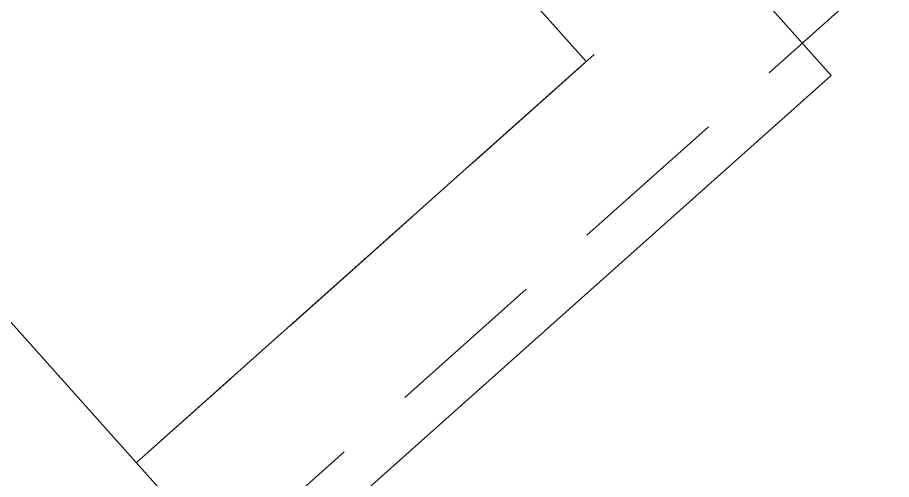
# Model space of a CAD drawing. Header units: millimetres. Extents: x 75184266 to 76346726, y -35850126 to -33679385.
# Drawn here: x 75392592 to 75393600, y -34522563 to -34522030 of the extents above; entities that cross this region are included whole.
import ezdxf

# ---------------------------------------------------------------- set-up
doc = ezdxf.new("R2010")
doc.units = ezdxf.units.MM
doc.header["$LTSCALE"] = 50
doc.header["$MEASUREMENT"] = 0
doc.linetypes.add('HIDDEN2', pattern=[0.1875, 0.125, -0.0625])
doc.layers.add('건축', color=8, linetype='CONTINUOUS', plot=False)

msp = doc.modelspace()

# ---------------------------------------------------------------- linework, layer by layer
at = {"layer": '건축', "linetype": 'HIDDEN2', "ltscale": 30}
msp.add_line((75392828.9, -34522655.4), (75394615.8, -34521060.6), dxfattribs=at)
at = {"layer": '건축', "ltscale": 0.5, "elevation": 0}
for points in [[(75393530, -34522096.7), (75391812, -34520171.9)], [(75393247.6, -34522080.7), (75391662.8, -34520305.1)]]:
    msp.add_lwpolyline(points, dxfattribs=at)
at = {"layer": '건축'}
msp.add_lwpolyline([(75395152.8, -34525259.2), (75391144.3, -34520767.8)], dxfattribs=at)
at = {"layer": '건축', "linetype": 'HIDDEN2', "ltscale": 30}
msp.add_lwpolyline([(75394515.9, -34520948.7), (75392729.1, -34522543.5)], dxfattribs=at)
at = {"layer": '건축', "ltscale": 0.5}
for points in [[(75393247.6, -34522080.7), (75392729.1, -34522543.5)], [(75393530, -34522096.7), (75392862.2, -34522692.7)]]:
    msp.add_lwpolyline(points, dxfattribs=at)

doc.saveas('drawing.dxf')
